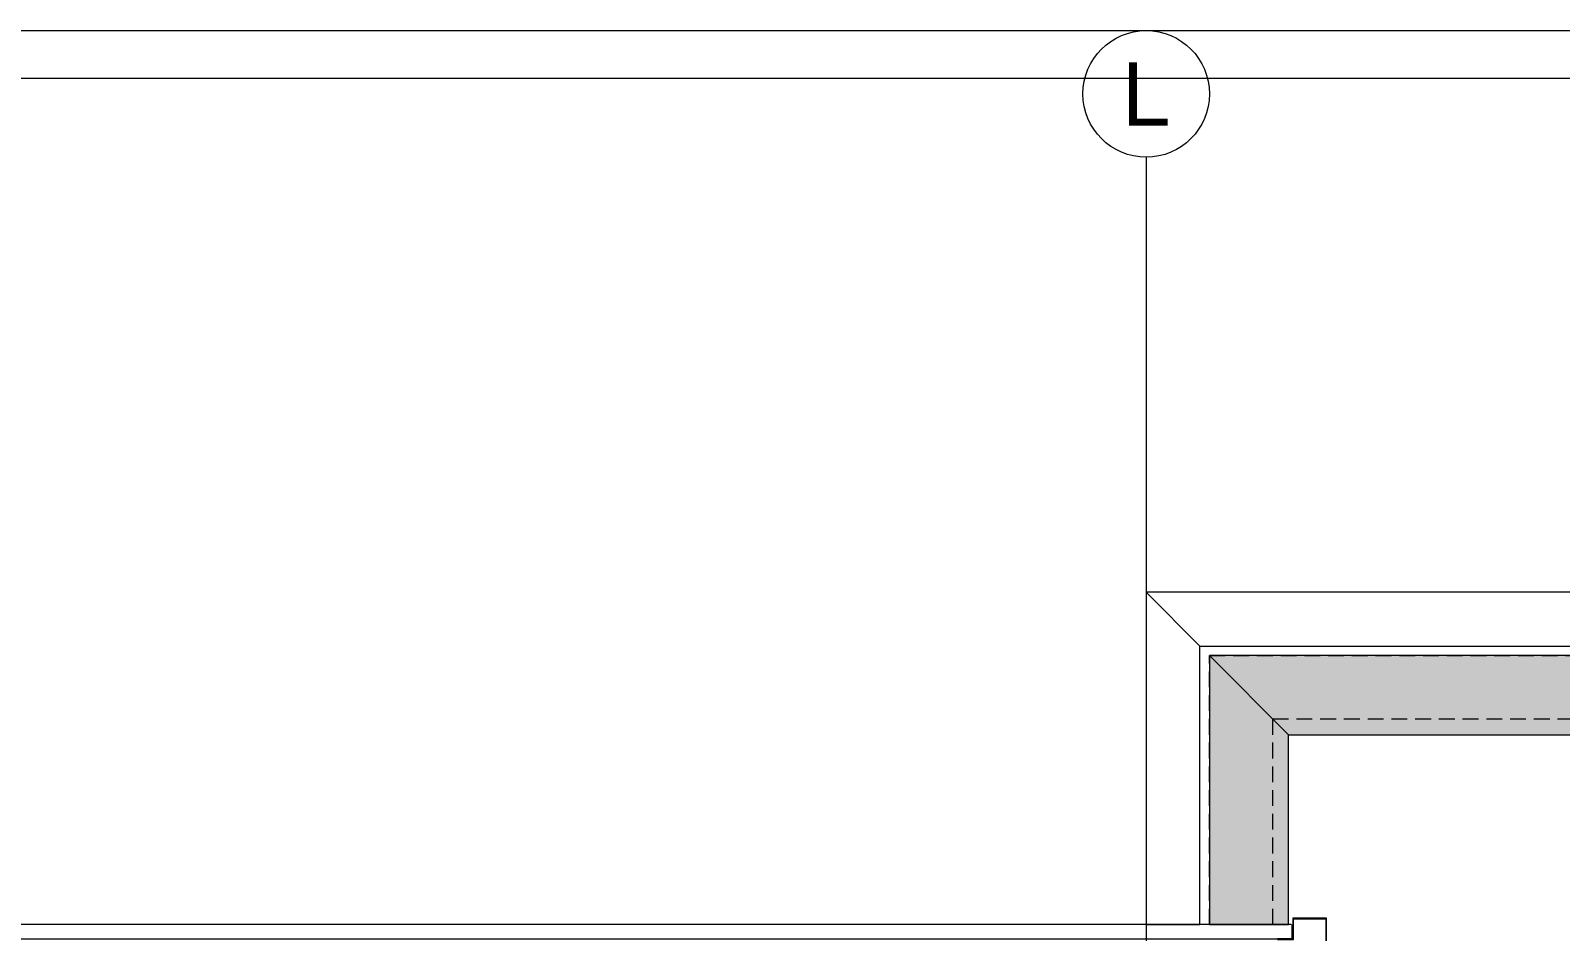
# Model space of a CAD drawing. Extents: x -1286 to 34975, y -230 to 6637.
# Drawn here: x 31998.3 to 32481.7, y 3920.4 to 4205 of the extents above; entities that cross this region are included whole.
import ezdxf
from ezdxf.enums import TextEntityAlignment as Align

# ---------------------------------------------------------------- set-up
doc = ezdxf.new("R2010")
doc.units = 0
doc.header["$LTSCALE"] = 20
doc.linetypes.add('HIDDEN', pattern=[0.375, 0.25, -0.125])
doc.layers.get('0').update_dxf_attribs({"color": 9, "lineweight": 9})
for name, color, linetype, lineweight in [('05G', 8, 'Continuous', 9), ('06A', 9, 'Continuous', 9), ('06D', 9, 'Continuous', 9), ('10A', 9, 'Continuous', 9), ('15', 9, 'Continuous', 9), ('24', 9, 'Continuous', 9), ('40A', 9, 'Continuous', 9)]:
    doc.layers.add(name, color=color, linetype=linetype, lineweight=lineweight)
doc.styles.add('Arial', font='arial.ttf', dxfattribs={"height": 2.5})

# ---------------------------------------------------------------- blocks, each defined once
blk = doc.blocks.new('0_aks')
at = {"linetype": 'Continuous'}
blk.add_circle((0, 0), 2, dxfattribs=at)
at = {"style": 'Arial'}
blk.add_attdef('AKS', text='', height=2, dxfattribs=at).set_placement((0, 0), align=Align.MIDDLE_CENTER)
blk = doc.blocks.new('p-aks_vw')
at = {"layer": '24', "ltscale": 2}
blk.add_lwpolyline([(4040, 3837.5), (4040, 3540)], dxfattribs=at)
at = {"layer": '24', "xscale": 10, "yscale": 10, "zscale": 10}
blk.add_blockref('0_aks', (4040, 3857.5), dxfattribs=at).add_auto_attribs({'AKS': 'L'})

msp = doc.modelspace()

# ---------------------------------------------------------------- hatches: boundary and pattern name
at = {"layer": '05G'}
h = msp.add_hatch(color=253, dxfattribs=at)
h.dxf.hatch_style = 1
h.paths.add_polyline_path([(32370.84, 3922.5), (32395.84, 3922.5), (32395.84, 3982.5), (33842.84, 3982.5), (33842.84, 4007.5), (32370.84, 4007.5)])

# ---------------------------------------------------------------- linework, layer by layer
at = {"layer": '06A'}
for points in [[(33870.84, 4027.5), (32350.84, 4027.5), (32350.84, 3922.5), (32367.84, 3922.5), (32367.84, 4010.5), (33875.84, 4010.5), (33875.84, 224.5), (32367.84, 224.5), (32367.84, 324.5), (31607.84, 324.5), (31607.84, 307.5), (32350.84, 307.5), (32350.84, 207.5), (33870.84, 207.5)], [(32350.84, 4027.5), (32367.84, 4010.5)], [(33842.84, 252.5), (32395.84, 252.5), (32395.84, 352.5), (31607.84, 352.5), (31607.84, 327.5), (32370.84, 327.5), (32370.84, 227.5), (33872.84, 227.5), (33872.84, 4007.5), (32370.84, 4007.5), (32370.84, 3922.5), (32395.84, 3922.5), (32395.84, 3982.5), (33842.84, 3982.5)], [(32370.84, 4007.5), (32395.84, 3982.5)]]:
    msp.add_lwpolyline(points, dxfattribs=at)
at = {"layer": '06D', "linetype": 'HIDDEN'}
for points in [[(32370.84, 3922.5), (32370.84, 4007.5), (33210.84, 4007.5), (33842.84, 4007.5)], [(32390.84, 3922.5), (32390.84, 3987.5), (33210.84, 3987.5), (33842.84, 3987.5)]]:
    msp.add_lwpolyline(points, dxfattribs=at)
at = {"layer": '10A'}
for points in [[(32396.64, 3922.5), (30704.74, 3922.5), (30704.74, 3918), (32396.94, 3918), (32396.94, 3922.5)], [(32407.64, 3913.7), (32401.14, 3913.7), (32401.14, 3909.6), (32401.34, 3909.6), (32401.34, 3913.5), (32407.84, 3913.5), (32407.84, 3924.5), (32397.19, 3924.5), (32397.19, 3918), (32392.29, 3918), (32392.29, 3917.8), (32397.39, 3917.8), (32397.39, 3924.3), (32407.64, 3924.3), (32407.64, 3913.7)]]:
    msp.add_lwpolyline(points, dxfattribs=at)
at = {"layer": '15'}
msp.add_lwpolyline([(32367.84, 3922.5), (32367.84, 4010.5), (33875.84, 4010.5), (33875.84, 224.5), (32367.84, 224.5), (32367.84, 324.49), (31607.84, 324.5), (31607.84, 327.5), (32370.84, 327.5), (32370.84, 227.5), (33872.84, 227.5), (33872.84, 4007.5), (32370.84, 4007.5), (32370.84, 3922.5)], close=True, dxfattribs=at)
at = {"layer": '40A'}
for points in [[(34975, 0), (27980, 0), (27980, 4205), (34975, 4205)], [(28060, 4190), (34435.06, 4190), (34435.06, 15), (28060, 15)]]:
    msp.add_lwpolyline(points, close=True, dxfattribs=at)

# ---------------------------------------------------------------- block references
at = {"layer": '24'}
msp.add_blockref('p-aks_vw', (28310.84, 327.5), dxfattribs=at)

doc.saveas('drawing.dxf')
